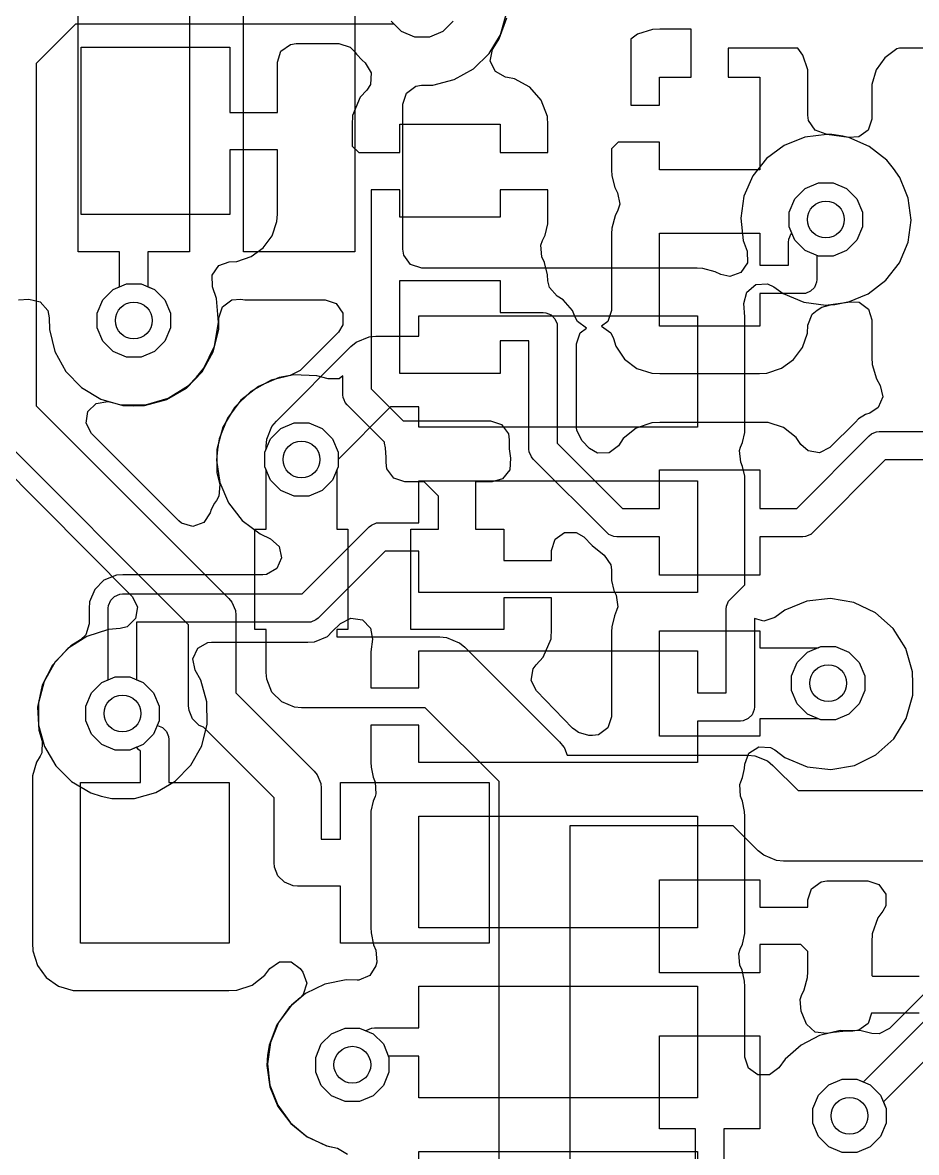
# Model space of a CAD drawing. Header units: inches. Extents: x 3.98 to 8.37, y -7.42 to -0.85.
# Drawn here: x 5.45 to 6.153, y -3.248 to -2.36 of the extents above; entities that cross this region are included whole.
import ezdxf

# ---------------------------------------------------------------- set-up
doc = ezdxf.new("R2010")
doc.units = ezdxf.units.IN
doc.header["$MEASUREMENT"] = 0
doc.layers.add('Bottom Layer', color=153, linetype='CONTINUOUS', true_color=0x4d7fc4)
doc.layers.add('Top Layer', color=13, linetype='CONTINUOUS', true_color=0xc83434)

msp = doc.modelspace()

# ---------------------------------------------------------------- linework, layer by layer
at = {"layer": 'Bottom Layer', "linetype": 'CONTINUOUS'}
for p, q in [((5.49221, -2.36087), (5.46113, -2.39195)), ((5.74265, -2.36087), (5.49221, -2.36087)), ((5.74849, -2.36671), (5.74265, -2.36087)), ((5.78919, -2.35861), (5.78109, -2.36671)), ((5.82538, -2.37254), (5.83123, -2.35598)), ((5.75907, -2.37109), (5.74849, -2.36671)), ((5.77051, -2.37109), (5.75907, -2.37109)), ((5.78109, -2.36671), (5.77051, -2.37109)), ((5.93421, -2.36887), (5.9289, -2.37273)), ((5.94576, -2.36511), (5.93421, -2.36887)), ((5.9517, -2.36491), (5.94576, -2.36511)), ((5.97629, -2.36491), (5.9517, -2.36491)), ((5.97629, -2.40253), (5.97629, -2.36491)), ((5.49643, -2.51055), (5.49643, -2.379)), ((5.49643, -2.379), (5.61336, -2.379)), ((5.61336, -2.379), (5.61336, -2.43045)), ((5.65368, -2.38225), (5.6611, -2.37686)), ((5.6611, -2.37686), (5.66569, -2.37613)), ((5.66569, -2.37613), (5.69931, -2.37613)), ((5.69931, -2.37613), (5.70804, -2.37897)), ((5.70804, -2.37897), (5.71122, -2.38211)), ((5.81999, -2.38099), (5.82056, -2.38002)), ((5.82056, -2.38002), (5.82538, -2.37254)), ((5.9289, -2.37273), (5.9289, -2.4246)), ((6.06011, -2.37984), (6.00552, -2.37984)), ((6.00552, -2.37984), (6.00552, -2.40253)), ((6.06418, -2.38545), (6.06011, -2.37984)), ((6.13816, -2.38044), (6.1287, -2.38737)), ((6.14004, -2.37984), (6.13816, -2.38044)), ((6.24947, -2.37984), (6.14004, -2.37984)), ((5.65084, -2.39098), (5.65368, -2.38225)), ((5.71122, -2.38211), (5.71312, -2.38466)), ((5.71312, -2.38466), (5.71747, -2.3893)), ((5.71747, -2.3893), (5.71989, -2.39137)), ((5.81833, -2.39002), (5.81999, -2.38099)), ((6.06793, -2.39699), (6.06418, -2.38545)), ((6.1287, -2.38737), (6.1219, -2.39693)), ((5.46113, -2.39195), (5.46113, -2.44477)), ((5.65084, -2.43045), (5.65084, -2.39098)), ((5.71989, -2.39137), (5.7247, -2.39918)), ((5.82229, -2.3983), (5.81833, -2.39002)), ((5.83036, -2.40267), (5.82229, -2.3983)), ((6.06814, -2.40294), (6.06793, -2.39699)), ((6.1219, -2.39693), (6.11839, -2.40842)), ((5.7247, -2.39918), (5.724, -2.40833)), ((5.83183, -2.40294), (5.83036, -2.40267)), ((5.83731, -2.40394), (5.83183, -2.40294)), ((5.84944, -2.41052), (5.83731, -2.40394)), ((5.95144, -2.4246), (5.95144, -2.40253)), ((5.95144, -2.40253), (5.97629, -2.40253)), ((6.00552, -2.40253), (6.03037, -2.40253)), ((6.03037, -2.40253), (6.03037, -2.47561)), ((6.06814, -2.43264), (6.06814, -2.40294)), ((5.7212, -2.41274), (5.71595, -2.41844)), ((5.724, -2.40833), (5.7212, -2.41274)), ((5.85831, -2.42068), (5.84944, -2.41052)), ((6.11839, -2.40842), (6.1183, -2.41448)), ((6.1183, -2.41448), (6.1183, -2.43556)), ((5.71595, -2.41844), (5.71005, -2.43275)), ((5.8632, -2.43359), (5.85831, -2.42068)), ((5.9289, -2.4246), (5.95144, -2.4246)), ((5.61336, -2.43045), (5.65084, -2.43045)), ((5.71005, -2.43275), (5.70977, -2.44022)), ((5.86351, -2.4403), (5.8632, -2.43359)), ((6.06869, -2.43663), (6.06814, -2.43264)), ((5.70977, -2.44022), (5.70977, -2.4568)), ((5.74725, -2.46187), (5.74725, -2.43966)), ((5.74725, -2.43966), (5.82618, -2.43966)), ((5.82618, -2.43966), (5.82618, -2.46187)), ((5.86351, -2.46187), (5.86351, -2.4403)), ((6.07377, -2.44428), (6.06869, -2.43663)), ((6.1183, -2.43556), (6.11547, -2.44429)), ((5.46113, -2.44477), (5.46113, -2.66093)), ((6.08237, -2.44748), (6.07377, -2.44428)), ((6.0868, -2.44766), (6.08237, -2.44748)), ((6.09559, -2.44892), (6.0868, -2.44766)), ((6.0999, -2.44998), (6.09559, -2.44892)), ((6.10804, -2.44969), (6.0999, -2.44998)), ((6.11547, -2.44429), (6.10804, -2.44969)), ((5.65084, -2.45968), (5.61336, -2.45968)), ((5.61336, -2.45968), (5.61336, -2.51055)), ((5.65084, -2.5104), (5.65084, -2.45968)), ((5.70977, -2.4568), (5.71485, -2.46187)), ((5.9189, -2.45383), (5.91367, -2.45906)), ((5.91367, -2.45906), (5.91367, -2.4756)), ((5.95144, -2.45383), (5.9189, -2.45383)), ((5.95144, -2.47561), (5.95144, -2.45383)), ((5.71485, -2.46187), (5.74725, -2.46187)), ((5.82618, -2.46187), (5.86351, -2.46187)), ((5.91367, -2.4756), (5.91377, -2.48019)), ((6.03037, -2.47561), (5.95144, -2.47561)), ((5.91377, -2.48019), (5.9162, -2.48936)), ((6.06596, -2.49017), (6.07654, -2.48579)), ((6.07654, -2.48579), (6.08798, -2.48579)), ((6.08798, -2.48579), (6.09856, -2.49017)), ((5.74725, -2.49111), (5.7247, -2.49111)), ((5.7247, -2.49111), (5.7247, -2.64771)), ((5.74725, -2.51274), (5.74725, -2.49111)), ((5.86351, -2.49111), (5.82618, -2.49111)), ((5.82618, -2.49111), (5.82618, -2.51274)), ((5.86351, -2.51303), (5.86351, -2.49111)), ((5.9162, -2.48936), (5.91846, -2.49354)), ((5.91846, -2.49354), (5.92012, -2.50256)), ((6.05786, -2.49826), (6.06596, -2.49017)), ((6.09856, -2.49017), (6.10666, -2.49826)), ((5.92012, -2.50256), (5.91874, -2.50714)), ((6.05348, -2.50884), (6.05786, -2.49826)), ((6.10666, -2.49826), (6.11104, -2.50884)), ((5.61336, -2.51055), (5.49643, -2.51055)), ((5.6505, -2.51606), (5.65084, -2.5104)), ((5.82618, -2.51274), (5.74725, -2.51274)), ((5.86351, -2.51327), (5.86351, -2.51303)), ((5.86359, -2.5179), (5.86351, -2.51327)), ((5.91653, -2.51165), (5.91396, -2.52137)), ((5.91874, -2.50714), (5.91653, -2.51165)), ((6.05348, -2.52029), (6.05348, -2.50884)), ((6.11104, -2.50884), (6.11104, -2.52029)), ((5.64665, -2.52736), (5.6505, -2.51606)), ((5.86146, -2.52693), (5.86359, -2.5179)), ((5.91396, -2.52137), (5.91367, -2.52592)), ((6.05555, -2.52529), (6.05348, -2.52029)), ((6.11104, -2.52029), (6.10666, -2.53087)), ((5.63974, -2.53678), (5.64665, -2.52736)), ((5.85799, -2.5348), (5.85933, -2.53105)), ((5.85933, -2.53105), (5.86146, -2.52693)), ((5.91367, -2.52592), (5.91367, -2.58611)), ((5.95144, -2.59839), (5.95144, -2.52531)), ((5.95144, -2.52531), (6.03037, -2.52531)), ((6.03037, -2.52531), (6.03037, -2.55056)), ((6.05292, -2.5324), (6.05313, -2.53022)), ((6.05313, -2.53022), (6.05315, -2.53017)), ((6.05315, -2.53011), (6.05398, -2.52816)), ((6.05315, -2.53017), (6.05315, -2.53011)), ((6.05398, -2.52816), (6.0548, -2.52621)), ((6.0548, -2.52621), (6.05484, -2.52617)), ((6.05484, -2.52617), (6.05486, -2.52611)), ((6.05486, -2.52611), (6.05555, -2.52529)), ((6.10666, -2.53087), (6.09856, -2.53896)), ((5.63033, -2.54369), (5.63974, -2.53678)), ((5.85895, -2.54393), (5.85799, -2.5348)), ((6.05292, -2.55056), (6.05292, -2.5324)), ((6.09856, -2.53896), (6.08798, -2.54334)), ((5.6049, -2.55084), (5.61292, -2.5479)), ((5.61292, -2.5479), (5.61902, -2.54754)), ((5.61902, -2.54754), (5.63033, -2.54369)), ((5.86095, -2.54841), (5.85895, -2.54393)), ((5.86326, -2.55793), (5.86095, -2.54841)), ((6.07654, -2.54334), (6.07521, -2.54279)), ((6.07521, -2.54279), (6.07521, -2.5617)), ((6.08798, -2.54334), (6.07654, -2.54334)), ((5.59961, -2.55835), (5.6049, -2.55084)), ((5.86353, -2.56283), (5.86326, -2.55793)), ((6.03037, -2.55056), (6.05292, -2.55056)), ((5.52164, -2.56961), (5.53222, -2.56523)), ((5.53222, -2.56523), (5.54367, -2.56523)), ((5.54367, -2.56523), (5.55424, -2.56961)), ((5.59975, -2.56752), (5.59961, -2.55835)), ((5.74725, -2.63552), (5.74725, -2.56244)), ((5.74725, -2.56244), (5.82618, -2.56244)), ((5.82618, -2.56244), (5.82618, -2.58769)), ((5.86478, -2.568), (5.86353, -2.56283)), ((6.07499, -2.56388), (6.07333, -2.5679)), ((6.07521, -2.5617), (6.07499, -2.56388)), ((5.51354, -2.5777), (5.52164, -2.56961)), ((5.55424, -2.56961), (5.56234, -2.5777)), ((5.60287, -2.57667), (5.59975, -2.56752)), ((5.8709, -2.57484), (5.86478, -2.568)), ((5.87573, -2.57765), (5.8709, -2.57484)), ((6.06406, -2.57285), (6.03037, -2.57285)), ((6.03037, -2.57285), (6.03037, -2.59839)), ((6.06624, -2.57264), (6.06406, -2.57285)), ((6.07025, -2.57097), (6.06624, -2.57264)), ((6.07333, -2.5679), (6.07025, -2.57097)), ((5.50916, -2.58828), (5.51354, -2.5777)), ((5.56234, -2.5777), (5.56672, -2.58828)), ((5.60462, -2.59565), (5.60287, -2.57667)), ((5.88296, -2.58616), (5.87573, -2.57765)), ((6.07535, -2.5858), (6.07901, -2.58361)), ((6.07901, -2.58361), (6.08582, -2.58152)), ((6.08582, -2.58152), (6.08923, -2.58133)), ((6.08923, -2.58133), (6.09595, -2.58016)), ((6.09595, -2.58016), (6.09922, -2.57919)), ((6.09922, -2.57919), (6.1084, -2.57942)), ((6.1084, -2.57942), (6.11569, -2.585)), ((5.50916, -2.59973), (5.50916, -2.58828)), ((5.56672, -2.58828), (5.56672, -2.59973)), ((5.82618, -2.58769), (5.85987, -2.58769)), ((5.85987, -2.58769), (5.86204, -2.5879)), ((5.86204, -2.5879), (5.86606, -2.58956)), ((5.86606, -2.58956), (5.86914, -2.59264)), ((5.86914, -2.59264), (5.8708, -2.59666)), ((5.88494, -2.59138), (5.88296, -2.58616)), ((5.88681, -2.59484), (5.88494, -2.59138)), ((5.91367, -2.58611), (5.91084, -2.59484)), ((6.06817, -2.59764), (6.07153, -2.5891)), ((6.07153, -2.5891), (6.07535, -2.5858)), ((6.11569, -2.585), (6.1183, -2.59342)), ((6.1183, -2.59342), (6.1183, -2.62307)), ((5.51354, -2.61031), (5.50916, -2.59973)), ((5.56672, -2.59973), (5.56234, -2.61031)), ((5.6013, -2.61417), (5.60462, -2.59565)), ((5.8708, -2.59666), (5.87102, -2.59883)), ((5.87102, -2.59883), (5.87102, -2.69039)), ((5.894, -2.60007), (5.88681, -2.59484)), ((5.889, -2.60369), (5.894, -2.60007)), ((5.91084, -2.59484), (5.90584, -2.59847)), ((5.90584, -2.59847), (5.91303, -2.60369)), ((6.03037, -2.59839), (5.95144, -2.59839)), ((6.0678, -2.6038), (6.06817, -2.59764)), ((5.52164, -2.6184), (5.51354, -2.61031)), ((5.56234, -2.61031), (5.55424, -2.6184)), ((5.84873, -2.60998), (5.82618, -2.60998)), ((5.82618, -2.60998), (5.82618, -2.63552)), ((5.84873, -2.69501), (5.84873, -2.60998)), ((5.88617, -2.61242), (5.889, -2.60369)), ((5.91303, -2.60369), (5.91521, -2.60805)), ((5.91521, -2.60805), (5.91707, -2.6141)), ((6.06387, -2.6152), (6.0678, -2.6038)), ((5.53222, -2.62279), (5.52164, -2.6184)), ((5.55424, -2.6184), (5.54367, -2.62279)), ((5.59305, -2.63136), (5.6013, -2.61417)), ((5.88617, -2.6782), (5.88617, -2.61242)), ((5.91707, -2.6141), (5.92399, -2.62435)), ((6.05685, -2.62466), (6.06387, -2.6152)), ((5.54367, -2.62279), (5.53222, -2.62279)), ((5.92399, -2.62435), (5.93364, -2.63163)), ((6.0473, -2.63154), (6.05685, -2.62466)), ((6.1183, -2.62307), (6.11854, -2.62865)), ((6.11854, -2.62865), (6.12192, -2.63992)), ((5.58729, -2.63842), (5.59305, -2.63136)), ((5.66361, -2.63675), (5.64597, -2.64094)), ((5.68197, -2.63739), (5.66361, -2.63675)), ((5.69094, -2.63989), (5.68197, -2.63739)), ((5.70241, -2.63759), (5.69951, -2.6397)), ((5.70241, -2.65233), (5.70241, -2.63759)), ((5.82618, -2.63552), (5.74725, -2.63552)), ((5.93364, -2.63163), (5.94541, -2.63546)), ((5.94541, -2.63546), (5.95159, -2.63558)), ((5.95159, -2.63558), (6.03003, -2.63558)), ((6.03003, -2.63558), (6.03585, -2.6353)), ((6.03585, -2.6353), (6.0473, -2.63154)), ((5.56504, -2.65515), (5.58106, -2.64501)), ((5.58106, -2.64501), (5.58729, -2.63842)), ((5.64597, -2.64094), (5.63009, -2.64967)), ((5.69951, -2.6397), (5.69094, -2.63989)), ((6.12192, -2.63992), (6.12496, -2.64497)), ((6.12496, -2.64497), (6.12702, -2.65392)), ((5.54708, -2.66035), (5.56504, -2.65515)), ((5.63009, -2.64967), (5.61708, -2.66231)), ((5.70263, -2.6545), (5.70241, -2.65233)), ((5.70263, -2.65451), (5.70263, -2.6545)), ((5.70263, -2.6545), (5.70263, -2.6545)), ((5.70341, -2.65639), (5.70263, -2.65451)), ((5.7247, -2.64771), (5.74987, -2.67285)), ((6.12702, -2.65392), (6.12343, -2.66236)), ((5.46113, -2.66093), (5.61275, -2.81255)), ((5.50191, -2.66561), (5.5084, -2.65912)), ((5.5084, -2.65912), (5.51746, -2.65768)), ((5.51746, -2.65768), (5.5188, -2.65796)), ((5.5188, -2.65796), (5.52812, -2.66033)), ((5.52812, -2.66033), (5.54708, -2.66035)), ((5.61708, -2.66231), (5.60791, -2.67794)), ((5.70429, -2.65852), (5.70341, -2.65639)), ((5.7043, -2.65852), (5.70429, -2.65852)), ((5.70429, -2.65852), (5.70429, -2.65852)), ((5.70568, -2.66021), (5.7043, -2.65852)), ((5.73523, -2.68973), (5.70568, -2.66021)), ((6.12343, -2.66236), (6.11668, -2.66679)), ((5.50047, -2.67467), (5.50191, -2.66561)), ((5.74987, -2.67285), (5.81843, -2.67285)), ((5.81843, -2.67285), (5.82716, -2.67568)), ((6.10778, -2.67135), (6.10547, -2.67379)), ((6.11347, -2.66779), (6.10778, -2.67135)), ((6.11668, -2.66679), (6.11347, -2.66779)), ((5.58106, -2.83337), (5.42944, -2.68175)), ((5.50464, -2.68285), (5.50047, -2.67467)), ((5.60791, -2.67794), (5.6032, -2.69545)), ((5.64539, -2.68689), (5.65348, -2.67879)), ((5.65348, -2.67879), (5.66406, -2.67441)), ((5.66406, -2.67441), (5.67551, -2.67441)), ((5.67551, -2.67441), (5.68609, -2.67879)), ((5.68609, -2.67879), (5.69418, -2.68689)), ((5.82716, -2.67568), (5.83256, -2.68311)), ((5.88635, -2.68052), (5.88617, -2.6782)), ((5.89052, -2.6887), (5.88635, -2.68052)), ((5.93309, -2.67869), (5.9229, -2.68687)), ((5.94541, -2.67432), (5.93309, -2.67869)), ((5.95177, -2.67405), (5.94541, -2.67432)), ((6.03032, -2.67405), (5.95177, -2.67405)), ((6.03684, -2.67408), (6.03032, -2.67405)), ((6.04897, -2.67809), (6.03684, -2.67408)), ((6.05896, -2.68605), (6.04897, -2.67809)), ((6.10519, -2.67408), (6.08545, -2.69381)), ((6.10547, -2.67379), (6.10519, -2.67408)), ((6.11802, -2.68311), (6.12003, -2.68228)), ((6.12003, -2.68228), (6.122, -2.68145)), ((6.122, -2.68145), (6.12202, -2.68145)), ((6.12202, -2.68145), (6.12204, -2.68144)), ((6.12204, -2.68144), (6.12421, -2.68123)), ((6.12421, -2.68123), (6.25356, -2.68123)), ((5.57334, -2.75155), (5.50464, -2.68285)), ((5.641, -2.69747), (5.64539, -2.68689)), ((5.69418, -2.68689), (5.69856, -2.69747)), ((5.73514, -2.69042), (5.73523, -2.68973)), ((5.73584, -2.69417), (5.73514, -2.69042)), ((5.83256, -2.68311), (5.83328, -2.6877)), ((5.83328, -2.6877), (5.83328, -2.69488)), ((5.87102, -2.69039), (5.92237, -2.74174)), ((5.89636, -2.69455), (5.89052, -2.6887)), ((5.9229, -2.68687), (5.91914, -2.69239)), ((6.06257, -2.69151), (6.05896, -2.68605)), ((6.05943, -2.74174), (6.11631, -2.68452)), ((6.06821, -2.69655), (6.06257, -2.69151)), ((6.11631, -2.68452), (6.11799, -2.68313)), ((6.11799, -2.68313), (6.11801, -2.68312)), ((6.11801, -2.68312), (6.11802, -2.68311)), ((5.41907, -2.69267), (5.53664, -2.81097)), ((5.6032, -2.69545), (5.60332, -2.71382)), ((5.641, -2.70892), (5.641, -2.69747)), ((5.69856, -2.69747), (5.69856, -2.70892)), ((5.73644, -2.70179), (5.73584, -2.69417)), ((5.83328, -2.69488), (5.83331, -2.69667)), ((5.83331, -2.69667), (5.83382, -2.70046)), ((5.84894, -2.69718), (5.84873, -2.69501)), ((5.8506, -2.7012), (5.84894, -2.69718)), ((5.90272, -2.6983), (5.89636, -2.69455)), ((5.91189, -2.69802), (5.90272, -2.6983)), ((5.91914, -2.69239), (5.91189, -2.69802)), ((6.07728, -2.69798), (6.06821, -2.69655)), ((6.08545, -2.69381), (6.07728, -2.69798)), ((5.64194, -2.71117), (5.641, -2.70892)), ((5.69856, -2.70892), (5.69763, -2.71117)), ((5.73635, -2.70561), (5.73644, -2.70179)), ((5.73707, -2.71056), (5.73635, -2.70561)), ((5.83429, -2.70232), (5.83369, -2.71147)), ((5.83382, -2.70046), (5.83429, -2.70232)), ((5.85199, -2.70289), (5.8506, -2.7012)), ((5.90987, -2.76077), (5.85199, -2.70289)), ((6.12885, -2.70352), (6.07197, -2.76074)), ((6.25356, -2.70352), (6.12885, -2.70352)), ((5.60332, -2.71382), (5.60556, -2.72286)), ((5.64194, -2.758), (5.64194, -2.71117)), ((5.69763, -2.71117), (5.69763, -2.758)), ((5.74247, -2.71798), (5.73707, -2.71056)), ((5.7512, -2.72082), (5.74247, -2.71798)), ((5.83369, -2.71147), (5.82782, -2.71853)), ((5.95144, -2.74174), (5.95144, -2.71141)), ((5.95144, -2.71141), (6.03037, -2.71141)), ((6.03037, -2.71141), (6.03037, -2.74174)), ((5.60556, -2.72286), (5.60491, -2.73202)), ((5.76635, -2.72082), (5.7512, -2.72082)), ((5.77751, -2.73196), (5.76635, -2.72082)), ((5.81989, -2.72082), (5.80674, -2.72082)), ((5.80674, -2.72082), (5.80674, -2.758)), ((5.82782, -2.71853), (5.81989, -2.72082)), ((5.603, -2.73537), (5.60134, -2.73758)), ((5.60491, -2.73202), (5.603, -2.73537)), ((5.77751, -2.758), (5.77751, -2.73196)), ((5.59887, -2.74252), (5.5981, -2.74517)), ((5.60134, -2.73758), (5.59887, -2.74252)), ((5.92237, -2.74174), (5.95144, -2.74174)), ((6.03037, -2.74174), (6.05943, -2.74174)), ((5.57551, -2.75334), (5.57334, -2.75155)), ((5.58432, -2.75589), (5.57551, -2.75334)), ((5.59296, -2.75277), (5.58432, -2.75589)), ((5.5981, -2.74517), (5.59296, -2.75277)), ((5.6331, -2.83693), (5.6331, -2.758)), ((5.6331, -2.758), (5.64194, -2.758)), ((5.69763, -2.758), (5.70618, -2.758)), ((5.70618, -2.758), (5.70618, -2.83693)), ((5.75587, -2.83693), (5.75587, -2.758)), ((5.75587, -2.758), (5.77751, -2.758)), ((5.80674, -2.758), (5.82896, -2.758)), ((5.82896, -2.758), (5.82896, -2.78271)), ((5.86927, -2.76594), (5.87669, -2.76054)), ((5.87669, -2.76054), (5.88587, -2.76054)), ((5.88587, -2.76054), (5.89178, -2.76417)), ((5.91156, -2.76215), (5.90987, -2.76077)), ((5.91558, -2.76382), (5.91156, -2.76215)), ((6.07025, -2.76215), (6.06827, -2.76298)), ((6.07027, -2.76214), (6.07025, -2.76215)), ((6.07028, -2.76214), (6.07027, -2.76214)), ((6.07197, -2.76074), (6.07028, -2.76214)), ((5.86643, -2.77467), (5.86927, -2.76594)), ((5.89178, -2.76417), (5.89846, -2.77085)), ((5.89846, -2.77085), (5.908, -2.77834)), ((5.91775, -2.76403), (5.91558, -2.76382)), ((5.95144, -2.76403), (5.91775, -2.76403)), ((5.95144, -2.79407), (5.95144, -2.76403)), ((6.06406, -2.76403), (6.03037, -2.76403)), ((6.03037, -2.76403), (6.03037, -2.79407)), ((6.06624, -2.76382), (6.06406, -2.76403)), ((6.06625, -2.76381), (6.06624, -2.76382)), ((6.06627, -2.76381), (6.06625, -2.76381)), ((6.06827, -2.76298), (6.06627, -2.76381)), ((5.86643, -2.78271), (5.86643, -2.77467)), ((5.908, -2.77834), (5.91311, -2.78596)), ((5.82896, -2.78271), (5.86643, -2.78271)), ((5.91311, -2.78596), (5.91367, -2.79001)), ((5.91367, -2.79001), (5.91367, -2.79429)), ((5.91367, -2.79429), (5.91373, -2.79828)), ((6.03037, -2.79407), (5.95144, -2.79407)), ((5.91373, -2.79828), (5.91559, -2.80625)), ((5.91559, -2.80625), (5.91735, -2.80995)), ((5.53664, -2.81097), (5.54078, -2.81916)), ((5.61275, -2.81255), (5.61506, -2.81536)), ((5.61506, -2.81536), (5.61506, -2.81537)), ((5.61506, -2.81537), (5.61783, -2.82206)), ((5.86643, -2.81194), (5.82896, -2.81194)), ((5.82896, -2.81194), (5.82896, -2.83693)), ((5.86643, -2.83649), (5.86643, -2.81194)), ((5.91735, -2.80995), (5.91854, -2.81905)), ((5.54078, -2.81916), (5.53931, -2.82822)), ((5.61783, -2.82206), (5.61819, -2.82568)), ((5.91764, -2.82204), (5.91594, -2.82613)), ((5.91854, -2.81905), (5.91764, -2.82204)), ((5.53931, -2.82822), (5.5328, -2.83469)), ((5.58106, -2.89693), (5.58106, -2.83337)), ((5.61819, -2.82568), (5.61819, -2.88669)), ((5.91594, -2.82613), (5.91392, -2.83476)), ((5.50096, -2.84229), (5.48603, -2.85183)), ((5.51809, -2.8369), (5.50096, -2.84229)), ((5.52716, -2.83625), (5.51809, -2.8369)), ((5.5328, -2.83469), (5.52716, -2.83625)), ((5.64194, -2.83693), (5.6331, -2.83693)), ((5.64194, -2.87062), (5.64194, -2.83693)), ((5.70618, -2.83693), (5.69763, -2.83693)), ((5.69763, -2.83693), (5.69763, -2.84278)), ((5.82896, -2.83693), (5.75587, -2.83693)), ((5.86612, -2.84414), (5.86643, -2.83649)), ((5.91392, -2.83476), (5.91367, -2.83872)), ((5.91367, -2.83872), (5.91367, -2.90548)), ((5.95144, -2.92065), (5.95144, -2.83799)), ((5.95144, -2.83799), (6.03037, -2.83799)), ((6.03037, -2.83799), (6.03037, -2.85133)), ((5.69763, -2.84278), (5.77853, -2.84278)), ((5.77853, -2.84278), (5.78383, -2.8433)), ((5.78383, -2.8433), (5.7839, -2.8433)), ((5.7839, -2.8433), (5.78392, -2.84331)), ((5.78392, -2.84331), (5.78396, -2.84331)), ((5.78396, -2.84331), (5.78895, -2.84538)), ((5.78895, -2.84538), (5.79394, -2.84743)), ((5.79394, -2.84743), (5.79398, -2.84746)), ((5.79398, -2.84746), (5.794, -2.84747)), ((5.794, -2.84747), (5.79405, -2.84752)), ((5.79405, -2.84752), (5.79817, -2.85089)), ((5.79817, -2.85089), (5.87279, -2.92514)), ((5.85993, -2.85879), (5.86612, -2.84414)), ((6.03037, -2.85133), (6.07611, -2.85133)), ((6.07611, -2.85133), (6.07836, -2.8504)), ((6.07836, -2.8504), (6.08981, -2.8504)), ((6.08981, -2.8504), (6.10039, -2.85478)), ((5.48603, -2.85183), (5.4741, -2.86493)), ((5.85444, -2.86456), (5.85993, -2.85879)), ((6.10039, -2.85478), (6.10849, -2.86287)), ((5.4741, -2.86493), (5.466, -2.8807)), ((5.85051, -2.87693), (5.85206, -2.86788)), ((5.85206, -2.86788), (5.85444, -2.86456)), ((6.10849, -2.86287), (6.11287, -2.87345)), ((5.51272, -2.87853), (5.5233, -2.87415)), ((5.5233, -2.87415), (5.53475, -2.87415)), ((5.53475, -2.87415), (5.54533, -2.87853)), ((5.64247, -2.87606), (5.64194, -2.87062)), ((5.64663, -2.88609), (5.64247, -2.87606)), ((5.85457, -2.88516), (5.85051, -2.87693)), ((6.11287, -2.87345), (6.11287, -2.8849)), ((5.466, -2.8807), (5.46229, -2.89802)), ((5.50025, -2.8972), (5.50463, -2.88662)), ((5.50463, -2.88662), (5.51272, -2.87853)), ((5.54533, -2.87853), (5.55342, -2.88662)), ((5.55342, -2.88662), (5.55781, -2.8972)), ((5.61819, -2.88669), (5.67991, -2.94841)), ((5.65431, -2.89378), (5.64663, -2.88609)), ((5.88307, -2.91439), (5.85457, -2.88516)), ((6.11287, -2.8849), (6.10849, -2.89548)), ((5.66435, -2.89793), (5.65431, -2.89378)), ((6.10849, -2.89548), (6.10039, -2.90357)), ((5.46229, -2.89802), (5.46324, -2.91595)), ((5.50025, -2.90865), (5.50025, -2.8972)), ((5.55781, -2.8972), (5.55781, -2.90865)), ((5.58142, -2.90055), (5.58106, -2.89693)), ((5.58419, -2.90725), (5.58142, -2.90055)), ((5.66978, -2.89847), (5.66435, -2.89793)), ((5.76704, -2.89847), (5.66978, -2.89847)), ((5.8253, -2.95645), (5.76704, -2.89847)), ((6.10039, -2.90357), (6.08981, -2.90795)), ((5.50463, -2.91923), (5.50025, -2.90865)), ((5.55781, -2.90865), (5.55627, -2.91236)), ((5.55627, -2.91236), (5.55649, -2.91239)), ((5.55649, -2.91239), (5.5605, -2.91405)), ((5.58931, -2.91237), (5.58419, -2.90725)), ((5.59282, -2.91382), (5.58931, -2.91237)), ((5.91367, -2.90548), (5.91084, -2.91421)), ((6.07611, -2.90702), (6.03037, -2.90702)), ((6.03037, -2.90702), (6.03037, -2.92065)), ((6.07836, -2.90795), (6.07611, -2.90702)), ((6.08981, -2.90795), (6.07836, -2.90795)), ((5.46324, -2.91595), (5.46581, -2.92468)), ((5.51272, -2.92732), (5.50463, -2.91923)), ((5.5605, -2.91405), (5.56358, -2.91712)), ((5.56358, -2.91712), (5.56524, -2.92114)), ((5.56524, -2.92114), (5.56546, -2.92332)), ((5.64822, -2.96923), (5.59282, -2.91382)), ((5.88547, -2.91638), (5.88307, -2.91439)), ((5.88766, -2.91784), (5.88547, -2.91638)), ((5.8959, -2.92033), (5.88766, -2.91784)), ((5.89882, -2.92033), (5.8959, -2.92033)), ((5.90341, -2.91961), (5.89882, -2.92033)), ((5.91084, -2.91421), (5.90341, -2.91961)), ((6.03037, -2.92065), (5.95144, -2.92065)), ((5.46581, -2.92468), (5.46555, -2.93385)), ((5.5233, -2.93171), (5.51272, -2.92732)), ((5.53996, -2.92955), (5.53475, -2.93171)), ((5.54162, -2.93121), (5.53996, -2.92955)), ((5.54317, -2.93247), (5.54162, -2.93121)), ((5.56546, -2.92332), (5.56546, -2.95715)), ((5.87279, -2.92514), (5.87626, -2.92935)), ((5.87626, -2.92935), (5.87627, -2.92938)), ((5.87627, -2.92938), (5.8763, -2.92941)), ((5.8763, -2.92941), (5.87837, -2.93441)), ((5.46427, -2.93655), (5.46141, -2.94129)), ((5.46555, -2.93385), (5.46427, -2.93655)), ((5.53475, -2.93171), (5.5233, -2.93171)), ((5.54317, -2.95715), (5.54317, -2.93247)), ((5.87837, -2.93441), (5.87887, -2.93559)), ((5.87887, -2.93559), (6.02094, -2.93559)), ((6.02094, -2.93559), (6.02638, -2.93613)), ((6.02638, -2.93613), (6.03641, -2.94029)), ((5.46141, -2.94129), (5.4584, -2.95193)), ((5.67991, -2.94841), (5.68222, -2.95123)), ((6.03641, -2.94029), (6.04063, -2.94375)), ((6.04063, -2.94375), (6.06032, -2.96344)), ((5.4584, -2.95193), (5.45837, -2.95742)), ((5.45837, -2.95742), (5.45837, -3.0836)), ((5.49599, -3.08344), (5.49599, -2.95715)), ((5.49599, -2.95715), (5.54317, -2.95715)), ((5.56546, -2.95715), (5.61293, -2.95715)), ((5.61293, -2.95715), (5.61293, -3.08344)), ((5.68222, -2.95123), (5.68222, -2.95123)), ((5.68222, -2.95123), (5.68499, -2.95792)), ((5.68499, -2.95792), (5.68535, -2.96154)), ((5.70062, -3.00166), (5.70062, -2.95715)), ((5.70062, -2.95715), (5.81756, -2.95715)), ((5.81756, -2.95715), (5.81756, -3.08344)), ((5.8253, -2.96344), (5.8253, -2.95645)), ((5.68535, -2.96154), (5.68535, -3.00166)), ((5.8253, -3.27266), (5.8253, -2.96344)), ((6.06032, -2.96344), (6.26117, -2.96344)), ((5.64822, -3.02022), (5.64822, -2.96923)), ((6.00941, -2.99128), (5.88099, -2.99128)), ((5.88099, -2.99128), (5.88099, -3.2842)), ((6.0291, -3.01097), (6.00941, -2.99128)), ((5.68535, -3.00166), (5.70062, -3.00166)), ((6.03332, -3.01443), (6.0291, -3.01097)), ((6.04336, -3.01859), (6.03332, -3.01443)), ((6.04879, -3.01913), (6.04336, -3.01859)), ((6.24959, -3.01913), (6.04879, -3.01913)), ((5.64858, -3.02384), (5.64822, -3.02022)), ((5.65135, -3.03054), (5.64858, -3.02384)), ((5.65647, -3.03566), (5.65135, -3.03054)), ((5.66317, -3.03843), (5.65647, -3.03566)), ((5.95144, -3.10675), (5.95144, -3.03367)), ((5.95144, -3.03367), (6.03037, -3.03367)), ((6.03037, -3.03367), (6.03037, -3.0553)), ((6.07098, -3.04073), (6.0784, -3.03533)), ((6.0784, -3.03533), (6.08299, -3.03461)), ((6.08299, -3.03461), (6.11515, -3.03461)), ((6.11515, -3.03461), (6.12388, -3.03744)), ((6.12388, -3.03744), (6.12927, -3.04487)), ((5.66679, -3.03879), (5.66317, -3.03843)), ((5.70062, -3.03879), (5.66679, -3.03879)), ((5.70062, -3.08344), (5.70062, -3.03879)), ((6.06814, -3.04946), (6.07098, -3.04073)), ((6.12927, -3.04487), (6.12927, -3.05405)), ((6.03037, -3.0553), (6.06764, -3.0553)), ((6.06764, -3.0553), (6.06814, -3.05535)), ((6.06814, -3.05535), (6.06814, -3.04946)), ((6.12927, -3.05405), (6.12701, -3.05839)), ((6.12301, -3.06371), (6.11855, -3.07625)), ((6.12701, -3.05839), (6.12301, -3.06371)), ((6.11855, -3.07625), (6.1183, -3.08263)), ((5.45837, -3.0836), (5.45853, -3.08955)), ((5.45853, -3.08955), (5.46221, -3.10099)), ((5.61293, -3.08344), (5.49599, -3.08344)), ((5.81756, -3.08344), (5.70062, -3.08344)), ((6.06248, -3.08454), (6.03037, -3.08454)), ((6.03037, -3.08454), (6.03037, -3.10675)), ((6.06814, -3.0902), (6.06248, -3.08454)), ((6.06814, -3.106), (6.06814, -3.0902)), ((6.1183, -3.08263), (6.1183, -3.10884)), ((5.64498, -3.10348), (5.65245, -3.09815)), ((5.65245, -3.09815), (5.66163, -3.09822)), ((5.66163, -3.09822), (5.6688, -3.1034)), ((5.46221, -3.10099), (5.46914, -3.11045)), ((5.63096, -3.11644), (5.6411, -3.10872)), ((5.6411, -3.10872), (5.64498, -3.10348)), ((5.6688, -3.1034), (5.67099, -3.10632)), ((5.67099, -3.10632), (5.67396, -3.11501)), ((6.03037, -3.10675), (5.95144, -3.10675)), ((6.06786, -3.11055), (6.06814, -3.106)), ((6.1183, -3.10884), (6.11885, -3.10938)), ((5.46914, -3.11045), (5.4787, -3.11725)), ((5.4787, -3.11725), (5.49019, -3.12076)), ((5.61891, -3.12056), (5.63096, -3.11644)), ((5.67396, -3.11501), (5.67126, -3.12378)), ((6.06529, -3.12027), (6.06786, -3.11055)), ((6.11885, -3.10938), (6.15564, -3.10938)), ((5.49019, -3.12076), (5.49624, -3.12084)), ((5.49624, -3.12084), (5.61273, -3.12084)), ((5.61273, -3.12084), (5.61891, -3.12056)), ((5.66872, -3.12655), (5.66209, -3.13218)), ((5.67126, -3.12378), (5.66872, -3.12655)), ((6.06197, -3.12787), (6.06308, -3.12478)), ((6.06308, -3.12478), (6.06529, -3.12027)), ((5.66209, -3.13218), (5.6518, -3.14591)), ((6.06271, -3.13702), (6.06197, -3.12787)), ((6.06636, -3.14579), (6.06271, -3.13702)), ((6.11807, -3.13862), (6.11547, -3.14662)), ((6.15564, -3.13862), (6.11807, -3.13862)), ((6.11807, -3.13862), (6.11807, -3.13862)), ((5.6518, -3.14591), (5.64537, -3.16157)), ((5.69353, -3.15471), (5.70411, -3.15033)), ((5.70411, -3.15033), (5.71556, -3.15033)), ((5.71556, -3.15033), (5.72613, -3.15471)), ((6.06709, -3.1473), (6.06636, -3.14579)), ((6.07381, -3.15355), (6.06709, -3.1473)), ((6.09821, -3.1527), (6.08797, -3.15366)), ((6.10336, -3.15274), (6.09821, -3.1527)), ((6.10804, -3.15201), (6.10336, -3.15274)), ((6.11547, -3.14662), (6.10804, -3.15201)), ((5.64537, -3.16157), (5.64307, -3.17835)), ((5.68543, -3.1628), (5.69353, -3.15471)), ((5.72613, -3.15471), (5.73423, -3.1628)), ((5.95144, -3.22953), (5.95144, -3.15645)), ((5.95144, -3.15645), (6.03037, -3.15645)), ((6.03037, -3.15645), (6.03037, -3.22953)), ((6.08292, -3.15465), (6.07381, -3.15355)), ((6.08797, -3.15366), (6.08292, -3.15465)), ((5.68105, -3.17338), (5.68543, -3.1628)), ((5.73423, -3.1628), (5.73861, -3.17338)), ((5.64307, -3.17835), (5.64505, -3.19517)), ((5.68105, -3.18483), (5.68105, -3.17338)), ((5.73861, -3.17338), (5.73861, -3.18483)), ((5.68543, -3.19541), (5.68105, -3.18483)), ((5.73861, -3.18483), (5.73423, -3.19541)), ((5.64505, -3.19517), (5.65118, -3.21096)), ((5.69353, -3.2035), (5.68543, -3.19541)), ((5.73423, -3.19541), (5.72613, -3.2035)), ((6.07643, -3.20293), (6.08452, -3.19483)), ((6.08452, -3.19483), (6.0951, -3.19045)), ((6.0951, -3.19045), (6.10655, -3.19045)), ((6.10655, -3.19045), (6.11713, -3.19483)), ((6.11713, -3.19483), (6.12522, -3.20293)), ((5.70411, -3.20788), (5.69353, -3.2035)), ((5.72613, -3.2035), (5.71556, -3.20788)), ((6.07204, -3.2135), (6.07643, -3.20293)), ((6.12522, -3.20293), (6.1296, -3.2135)), ((5.65118, -3.21096), (5.66107, -3.2247)), ((5.71556, -3.20788), (5.70411, -3.20788)), ((6.07204, -3.22495), (6.07204, -3.2135)), ((6.1296, -3.2135), (6.1296, -3.22495)), ((5.66107, -3.2247), (5.6741, -3.23553)), ((5.97976, -3.22953), (5.95144, -3.22953)), ((5.97976, -3.26337), (5.97976, -3.22953)), ((6.03037, -3.22953), (6.00205, -3.22953)), ((6.00205, -3.22953), (6.00205, -3.25874)), ((6.07643, -3.23553), (6.07204, -3.22495)), ((6.1296, -3.22495), (6.12522, -3.23553)), ((5.6741, -3.23553), (5.68962, -3.24283)), ((6.08452, -3.24362), (6.07643, -3.23553)), ((6.12522, -3.23553), (6.11713, -3.24362)), ((5.68962, -3.24283), (5.69811, -3.2447)), ((5.69811, -3.2447), (5.70602, -3.24934)), ((6.0951, -3.24801), (6.08452, -3.24362)), ((6.10655, -3.24801), (6.0951, -3.24801)), ((6.11713, -3.24362), (6.10655, -3.24801))]:
    msp.add_line(p, q, dxfattribs=at)
at = {"layer": 'Bottom Layer'}
for centre in [(6.08226, -2.51457), (5.53794, -2.59401), (5.66978, -2.70319), (6.08409, -2.87917), (5.52903, -2.90293), (5.70983, -3.1791), (6.10082, -3.21923)]:
    msp.add_circle(centre, 0.01447, dxfattribs=at)
at = {"layer": 'Top Layer', "linetype": 'CONTINUOUS'}
for p, q in [((5.49417, -2.54), (5.49417, -2.32075)), ((5.58187, -2.32075), (5.58187, -2.54)), ((5.62411, -2.54), (5.62411, -2.32075)), ((5.71181, -2.32075), (5.71181, -2.54)), ((5.82625, -2.36929), (5.83099, -2.35245)), ((5.74849, -2.36671), (5.74039, -2.35861)), ((5.78919, -2.35861), (5.78109, -2.36671)), ((5.75907, -2.37109), (5.74849, -2.36671)), ((5.77051, -2.37109), (5.75907, -2.37109)), ((5.78109, -2.36671), (5.77051, -2.37109)), ((5.81742, -2.38414), (5.82625, -2.36929)), ((5.80504, -2.39618), (5.81742, -2.38414)), ((5.78996, -2.40461), (5.80504, -2.39618)), ((5.773, -2.40889), (5.78996, -2.40461)), ((5.7495, -2.42387), (5.75234, -2.41514)), ((5.75234, -2.41514), (5.75976, -2.40975)), ((5.75976, -2.40975), (5.76413, -2.40902)), ((5.76413, -2.40902), (5.773, -2.40889)), ((5.7495, -2.53788), (5.7495, -2.42387)), ((6.06569, -2.44983), (6.04952, -2.45628)), ((6.08297, -2.44776), (6.06569, -2.44983)), ((6.1002, -2.45021), (6.08297, -2.44776)), ((6.11622, -2.45703), (6.1002, -2.45021)), ((6.04952, -2.45628), (6.03556, -2.46668)), ((6.13013, -2.46789), (6.11622, -2.45703)), ((6.03556, -2.46668), (6.02476, -2.48033)), ((6.13546, -2.47449), (6.13013, -2.46789)), ((6.14037, -2.48144), (6.13546, -2.47449)), ((6.02476, -2.48033), (6.01784, -2.4963)), ((6.06596, -2.49017), (6.07654, -2.48579)), ((6.07654, -2.48579), (6.08798, -2.48579)), ((6.08798, -2.48579), (6.09856, -2.49017)), ((6.14492, -2.49257), (6.14037, -2.48144)), ((6.05786, -2.49826), (6.06596, -2.49017)), ((6.09856, -2.49017), (6.10666, -2.49826)), ((6.14706, -2.49782), (6.14492, -2.49257)), ((6.01784, -2.4963), (6.01527, -2.51352)), ((6.05348, -2.50884), (6.05786, -2.49826)), ((6.10666, -2.49826), (6.11104, -2.50884)), ((6.14926, -2.51514), (6.14706, -2.49782)), ((6.01527, -2.51352), (6.01725, -2.53105)), ((6.05348, -2.52029), (6.05348, -2.50884)), ((6.11104, -2.50884), (6.11104, -2.52029)), ((6.05786, -2.53087), (6.05348, -2.52029)), ((6.11104, -2.52029), (6.10666, -2.53087)), ((6.1469, -2.53243), (6.14926, -2.51514)), ((6.01725, -2.53105), (6.02025, -2.53949)), ((6.06596, -2.53896), (6.05786, -2.53087)), ((6.10666, -2.53087), (6.09856, -2.53896)), ((5.5268, -2.54), (5.49417, -2.54)), ((5.5268, -2.56747), (5.5268, -2.54)), ((5.58187, -2.54), (5.54909, -2.54)), ((5.54909, -2.54), (5.54909, -2.56747)), ((5.71181, -2.54), (5.62411, -2.54)), ((5.75023, -2.54247), (5.7495, -2.53788)), ((6.02025, -2.53949), (6.0205, -2.54866)), ((6.07654, -2.54334), (6.06596, -2.53896)), ((6.09856, -2.53896), (6.08798, -2.54334)), ((6.14016, -2.54853), (6.1469, -2.53243)), ((5.75562, -2.54989), (5.75023, -2.54247)), ((6.0205, -2.54866), (6.0153, -2.55623)), ((6.08798, -2.54334), (6.07654, -2.54334)), ((6.12949, -2.56234), (6.14016, -2.54853)), ((5.76435, -2.55273), (5.75562, -2.54989)), ((5.98094, -2.55273), (5.76435, -2.55273)), ((5.9855, -2.55301), (5.98094, -2.55273)), ((5.99521, -2.55559), (5.9855, -2.55301)), ((5.99973, -2.5578), (5.99521, -2.55559)), ((6.00666, -2.5593), (5.99973, -2.5578)), ((6.0153, -2.55623), (6.00666, -2.5593)), ((6.02, -2.57163), (6.02705, -2.56575)), ((6.02705, -2.56575), (6.0362, -2.56514)), ((6.0362, -2.56514), (6.04123, -2.56747)), ((6.11561, -2.57292), (6.12949, -2.56234)), ((5.51354, -2.5777), (5.52164, -2.56961)), ((5.52164, -2.56961), (5.5268, -2.56747)), ((5.54909, -2.56747), (5.55424, -2.56961)), ((5.55424, -2.56961), (5.56234, -2.5777)), ((6.01775, -2.58052), (6.02, -2.57163)), ((6.04123, -2.56747), (6.04852, -2.57271)), ((6.04852, -2.57271), (6.06486, -2.5795)), ((6.09947, -2.57956), (6.11561, -2.57292)), ((5.44729, -2.57784), (5.45544, -2.57716)), ((5.45544, -2.57716), (5.46438, -2.57926)), ((5.46438, -2.57926), (5.47037, -2.58621)), ((5.50916, -2.58828), (5.51354, -2.5777)), ((5.56234, -2.5777), (5.56672, -2.58828)), ((5.6048, -2.59188), (5.60768, -2.58317)), ((5.60768, -2.58317), (5.61513, -2.57781)), ((5.61513, -2.57781), (5.62209, -2.57731)), ((5.62209, -2.57731), (5.62526, -2.57784)), ((5.62526, -2.57784), (5.68835, -2.57784)), ((5.68835, -2.57784), (5.69707, -2.58068)), ((5.69707, -2.58068), (5.70247, -2.5881)), ((6.01844, -2.59099), (6.01775, -2.58052)), ((6.06486, -2.5795), (6.08216, -2.58181)), ((6.08216, -2.58181), (6.09947, -2.57956)), ((5.47037, -2.58621), (5.47152, -2.59183)), ((5.47152, -2.59183), (5.47161, -2.60094)), ((5.50916, -2.59973), (5.50916, -2.58828)), ((5.56672, -2.58828), (5.56672, -2.59973)), ((5.60475, -2.60105), (5.6048, -2.59188)), ((5.70247, -2.5881), (5.70247, -2.59728)), ((5.76201, -2.60628), (5.76201, -2.59021)), ((5.76201, -2.59021), (5.98126, -2.59021)), ((5.98126, -2.59021), (5.98126, -2.67791)), ((6.01844, -2.67812), (6.01844, -2.59099)), ((5.47161, -2.60094), (5.47591, -2.61839)), ((5.51354, -2.61031), (5.50916, -2.59973)), ((5.56672, -2.59973), (5.56234, -2.61031)), ((5.60045, -2.61863), (5.60475, -2.60105)), ((5.70247, -2.59728), (5.69885, -2.60319)), ((5.52164, -2.6184), (5.51354, -2.61031)), ((5.56234, -2.61031), (5.55424, -2.6184)), ((5.69885, -2.60319), (5.66888, -2.63316)), ((5.70871, -2.61444), (5.71293, -2.61098)), ((5.71293, -2.61098), (5.72296, -2.60682)), ((5.72296, -2.60682), (5.7284, -2.60628)), ((5.7284, -2.60628), (5.76201, -2.60628)), ((5.47591, -2.61839), (5.4845, -2.63394)), ((5.53222, -2.62279), (5.52164, -2.6184)), ((5.55424, -2.6184), (5.54367, -2.62279)), ((5.5918, -2.63425), (5.60045, -2.61863)), ((5.65009, -2.67305), (5.70871, -2.61444)), ((5.54367, -2.62279), (5.53222, -2.62279)), ((5.4845, -2.63394), (5.49683, -2.64671)), ((5.57934, -2.64704), (5.5918, -2.63425)), ((5.66104, -2.63726), (5.65221, -2.63887)), ((5.66888, -2.63316), (5.66104, -2.63726)), ((5.49683, -2.64671), (5.51206, -2.65584)), ((5.56395, -2.65611), (5.57934, -2.64704)), ((5.63596, -2.64589), (5.62223, -2.65669)), ((5.65221, -2.63887), (5.63596, -2.64589)), ((5.51206, -2.65584), (5.52936, -2.66077)), ((5.52936, -2.66077), (5.53789, -2.66114)), ((5.53789, -2.66114), (5.54649, -2.66087)), ((5.54649, -2.66087), (5.56395, -2.65611)), ((5.62223, -2.65669), (5.61172, -2.67064)), ((5.73993, -2.66197), (5.69856, -2.70334)), ((5.76201, -2.66197), (5.73993, -2.66197)), ((5.76201, -2.67791), (5.76201, -2.66197)), ((5.61172, -2.67064), (5.60504, -2.68704)), ((5.64663, -2.67727), (5.65009, -2.67305)), ((5.64247, -2.68731), (5.64663, -2.67727)), ((5.98126, -2.67791), (5.76201, -2.67791)), ((6.01678, -2.68993), (6.01841, -2.68207)), ((6.01841, -2.68207), (6.01844, -2.67812)), ((5.60504, -2.68704), (5.60371, -2.69534)), ((5.64194, -2.69274), (5.64247, -2.68731)), ((6.01522, -2.69363), (6.01678, -2.68993)), ((5.60371, -2.69534), (5.60302, -2.70372)), ((5.641, -2.69747), (5.64194, -2.69521)), ((5.641, -2.70892), (5.641, -2.69747)), ((5.64194, -2.69521), (5.64194, -2.69274)), ((6.01443, -2.69609), (6.01522, -2.69363)), ((6.01526, -2.70523), (6.01443, -2.69609)), ((5.60302, -2.70372), (5.60558, -2.72124)), ((5.64539, -2.71949), (5.641, -2.70892)), ((5.69856, -2.70892), (5.69418, -2.71949)), ((5.69856, -2.70334), (5.69856, -2.70892)), ((6.01677, -2.70877), (6.01526, -2.70523)), ((6.01838, -2.71628), (6.01677, -2.70877)), ((6.01844, -2.71999), (6.01838, -2.71628)), ((5.60558, -2.72124), (5.61244, -2.73732)), ((5.65348, -2.72759), (5.64539, -2.71949)), ((5.69418, -2.71949), (5.68609, -2.72759)), ((5.76201, -2.75292), (5.76201, -2.72015)), ((5.76201, -2.72015), (5.98126, -2.72015)), ((5.98126, -2.72015), (5.98126, -2.80785)), ((6.01844, -2.80168), (6.01844, -2.71999)), ((5.66406, -2.73197), (5.65348, -2.72759)), ((5.67551, -2.73197), (5.66406, -2.73197)), ((5.68609, -2.72759), (5.67551, -2.73197)), ((5.61244, -2.73732), (5.62318, -2.7511)), ((5.62318, -2.7511), (5.63729, -2.76182)), ((5.72483, -2.7548), (5.72885, -2.75314)), ((5.72885, -2.75314), (5.73103, -2.75292)), ((5.73103, -2.75292), (5.76201, -2.75292)), ((5.63729, -2.76182), (5.64548, -2.76551)), ((5.67036, -2.80898), (5.72315, -2.75619)), ((5.72315, -2.75619), (5.72483, -2.7548)), ((5.64548, -2.76551), (5.65227, -2.77168)), ((5.65227, -2.77168), (5.65414, -2.78066)), ((5.73564, -2.77521), (5.68285, -2.828)), ((5.76201, -2.77521), (5.73564, -2.77521)), ((5.76201, -2.80785), (5.76201, -2.77521)), ((5.65038, -2.78903), (5.64241, -2.79359)), ((5.65414, -2.78066), (5.65038, -2.78903)), ((5.52426, -2.79415), (5.51448, -2.79821)), ((5.52939, -2.7939), (5.52426, -2.79415)), ((5.63938, -2.7939), (5.52939, -2.7939)), ((5.64241, -2.79359), (5.63938, -2.7939)), ((5.50725, -2.80543), (5.5032, -2.81522)), ((5.51448, -2.79821), (5.50725, -2.80543)), ((6.00714, -2.81297), (6.01844, -2.80168)), ((5.5032, -2.81522), (5.50295, -2.82034)), ((5.5181, -2.81795), (5.51976, -2.81393)), ((5.51976, -2.81393), (5.52283, -2.81086)), ((5.52283, -2.81086), (5.52685, -2.80919)), ((5.52685, -2.80919), (5.52903, -2.80898)), ((5.52903, -2.80898), (5.67036, -2.80898)), ((5.98126, -2.80785), (5.76201, -2.80785)), ((6.00473, -2.81713), (6.00576, -2.81466)), ((6.00576, -2.81466), (6.00714, -2.81297)), ((6.00576, -2.81466), (6.00576, -2.81466)), ((6.00576, -2.81466), (6.00576, -2.81466)), ((6.06735, -2.81458), (6.04985, -2.8218)), ((6.08592, -2.8125), (6.06735, -2.81458)), ((6.10434, -2.81563), (6.08592, -2.8125)), ((6.12117, -2.82372), (6.10434, -2.81563)), ((5.50295, -2.82034), (5.50295, -2.8324)), ((5.51788, -2.82012), (5.5181, -2.81795)), ((5.51788, -2.87639), (5.51788, -2.82012)), ((6.00388, -2.82085), (6.00409, -2.81868)), ((6.00388, -2.88659), (6.00388, -2.82085)), ((6.00409, -2.81868), (6.00473, -2.81713)), ((6.00409, -2.81868), (6.00409, -2.81868)), ((6.00409, -2.81868), (6.00409, -2.81868)), ((6.04985, -2.8218), (6.04214, -2.82752)), ((6.13512, -2.83615), (6.12117, -2.82372)), ((5.50295, -2.8324), (5.50011, -2.84113)), ((5.67497, -2.83127), (5.54017, -2.83127)), ((5.54017, -2.83127), (5.54017, -2.87639)), ((5.67715, -2.83105), (5.67497, -2.83127)), ((5.68116, -2.82939), (5.67715, -2.83105)), ((5.68285, -2.828), (5.68116, -2.82939)), ((5.69403, -2.8386), (5.7005, -2.83213)), ((5.7005, -2.83213), (5.70868, -2.82797)), ((5.70868, -2.82797), (5.71774, -2.8294)), ((5.71774, -2.8294), (5.72423, -2.83589)), ((6.03344, -2.83044), (6.02617, -2.82816)), ((6.02617, -2.82816), (6.02617, -2.89774)), ((6.04214, -2.82752), (6.03344, -2.83044)), ((5.50011, -2.84113), (5.49608, -2.84493)), ((5.68009, -2.84658), (5.69018, -2.84229)), ((5.69018, -2.84229), (5.69403, -2.8386)), ((5.72423, -2.83589), (5.72572, -2.8446)), ((6.14509, -2.85195), (6.13512, -2.83615)), ((5.48848, -2.84976), (5.47606, -2.86244)), ((5.49608, -2.84493), (5.48848, -2.84976)), ((5.58829, -2.85155), (5.5963, -2.84707)), ((5.5963, -2.84707), (5.59919, -2.84678)), ((5.59919, -2.84678), (5.6749, -2.84678)), ((5.6749, -2.84678), (5.68009, -2.84658)), ((5.72572, -2.8446), (5.72439, -2.85458)), ((6.06779, -2.85478), (6.07836, -2.8504)), ((6.07836, -2.8504), (6.08981, -2.8504)), ((6.08981, -2.8504), (6.10039, -2.85478)), ((5.58444, -2.85988), (5.58829, -2.85155)), ((5.58622, -2.86888), (5.58444, -2.85988)), ((5.72439, -2.85458), (5.72439, -2.88283)), ((5.76201, -2.88283), (5.76201, -2.85381)), ((5.76201, -2.85381), (5.98126, -2.85381)), ((5.98126, -2.85381), (5.98126, -2.88659)), ((6.05969, -2.86287), (6.06779, -2.85478)), ((6.10039, -2.85478), (6.10849, -2.86287)), ((6.15038, -2.87013), (6.14509, -2.85195)), ((5.47606, -2.86244), (5.46743, -2.87767)), ((5.59062, -2.87674), (5.58622, -2.86888)), ((6.05531, -2.87345), (6.05969, -2.86287)), ((6.10849, -2.86287), (6.11287, -2.87345)), ((5.46743, -2.87767), (5.46302, -2.89461)), ((5.51272, -2.87853), (5.51788, -2.87639)), ((5.54017, -2.87639), (5.54533, -2.87853)), ((5.59547, -2.89383), (5.59062, -2.87674)), ((6.05531, -2.8849), (6.05531, -2.87345)), ((6.11287, -2.87345), (6.11287, -2.8849)), ((6.15072, -2.87929), (6.15038, -2.87013)), ((5.50025, -2.8972), (5.50463, -2.88662)), ((5.50463, -2.88662), (5.51272, -2.87853)), ((5.54533, -2.87853), (5.55342, -2.88662)), ((5.55342, -2.88662), (5.55781, -2.8972)), ((5.72439, -2.88283), (5.76201, -2.88283)), ((5.98126, -2.88659), (6.00388, -2.88659)), ((6.05969, -2.89548), (6.05531, -2.8849)), ((6.11287, -2.8849), (6.10849, -2.89548)), ((6.15052, -2.88853), (6.15072, -2.87929)), ((5.46302, -2.89461), (5.46311, -2.91212)), ((5.59571, -2.91137), (5.59547, -2.89383)), ((6.06779, -2.90357), (6.05969, -2.89548)), ((6.10849, -2.89548), (6.10039, -2.90357)), ((6.14545, -2.9069), (6.15052, -2.88853)), ((5.50025, -2.90865), (5.50025, -2.8972)), ((5.55781, -2.8972), (5.55781, -2.90865)), ((6.02429, -2.90393), (6.02122, -2.907)), ((6.02596, -2.89991), (6.02429, -2.90393)), ((6.02617, -2.89774), (6.02596, -2.89991)), ((6.07836, -2.90795), (6.06779, -2.90357)), ((6.10039, -2.90357), (6.08981, -2.90795)), ((5.46311, -2.91212), (5.46771, -2.92901)), ((5.50463, -2.91923), (5.50025, -2.90865)), ((5.55781, -2.90865), (5.55342, -2.91923)), ((5.59138, -2.92836), (5.59571, -2.91137)), ((5.76201, -2.91206), (5.72439, -2.91206)), ((5.72439, -2.91206), (5.72439, -2.94109)), ((5.76201, -2.94151), (5.76201, -2.91206)), ((6.01502, -2.90888), (5.98126, -2.90888)), ((5.98126, -2.90888), (5.98126, -2.94151)), ((6.0172, -2.90867), (6.01502, -2.90888)), ((6.02122, -2.907), (6.0172, -2.90867)), ((6.08981, -2.90795), (6.07836, -2.90795)), ((6.13558, -2.9229), (6.14545, -2.9069)), ((5.51272, -2.92732), (5.50463, -2.91923)), ((5.55342, -2.91923), (5.54533, -2.92732)), ((5.46771, -2.92901), (5.47651, -2.94415)), ((5.5233, -2.93171), (5.51272, -2.92732)), ((5.54533, -2.92732), (5.53475, -2.93171)), ((5.58277, -2.94365), (5.59138, -2.92836)), ((6.02176, -2.93414), (6.02946, -2.92914)), ((6.02946, -2.92914), (6.03862, -2.92962)), ((6.03862, -2.92962), (6.04222, -2.93162)), ((6.12165, -2.93551), (6.13558, -2.9229)), ((5.53475, -2.93171), (5.5233, -2.93171)), ((6.01847, -2.94271), (6.02176, -2.93414)), ((6.04222, -2.93162), (6.04995, -2.93743)), ((6.04995, -2.93743), (6.06753, -2.94478)), ((6.10474, -2.94373), (6.12165, -2.93551)), ((5.47651, -2.94415), (5.48891, -2.95652)), ((5.57049, -2.95616), (5.58277, -2.94365)), ((5.72439, -2.94109), (5.7245, -2.94502)), ((5.7245, -2.94502), (5.72618, -2.95313)), ((5.98126, -2.94151), (5.76201, -2.94151)), ((6.01665, -2.95336), (6.01828, -2.94632)), ((6.01828, -2.94632), (6.01847, -2.94271)), ((6.06753, -2.94478), (6.08621, -2.94691)), ((6.08621, -2.94691), (6.10474, -2.94373)), ((5.48891, -2.95652), (5.50428, -2.96539)), ((5.55537, -2.96505), (5.57049, -2.95616)), ((5.72618, -2.95313), (5.72771, -2.95698)), ((5.72771, -2.95698), (5.72832, -2.96613)), ((6.01452, -2.95881), (6.01524, -2.9567)), ((6.01524, -2.9567), (6.01665, -2.95336)), ((5.50428, -2.96539), (5.51241, -2.96787)), ((5.53846, -2.9697), (5.55537, -2.96505)), ((5.72832, -2.96613), (5.72765, -2.96815)), ((6.01511, -2.96797), (6.01452, -2.95881)), ((5.51241, -2.96787), (5.52069, -2.96979)), ((5.52069, -2.96979), (5.53846, -2.9697)), ((5.7261, -2.97191), (5.72446, -2.97987)), ((5.72765, -2.96815), (5.7261, -2.97191)), ((6.01665, -2.97184), (6.01511, -2.96797)), ((6.01833, -2.97997), (6.01665, -2.97184)), ((5.72446, -2.97987), (5.72439, -2.98381)), ((5.72439, -2.98381), (5.72439, -3.07109)), ((5.76201, -3.07145), (5.76201, -2.98376)), ((5.76201, -2.98376), (5.98126, -2.98376)), ((5.98126, -2.98376), (5.98126, -3.07145)), ((6.01844, -2.9839), (6.01833, -2.97997)), ((6.01844, -3.07138), (6.01844, -2.9839)), ((6.22054, -3.06226), (6.13223, -3.15058)), ((5.72439, -3.07109), (5.72456, -3.07552)), ((5.98126, -3.07145), (5.76201, -3.07145)), ((6.01845, -3.07166), (6.01844, -3.07138)), ((6.01853, -3.07598), (6.01845, -3.07166)), ((6.1117, -3.19258), (6.23143, -3.07285)), ((5.72456, -3.07552), (5.72658, -3.08473)), ((6.01668, -3.08442), (6.01853, -3.07598)), ((5.72658, -3.08473), (5.72838, -3.08909)), ((5.72838, -3.08909), (5.72909, -3.09824)), ((6.01367, -3.09162), (6.01481, -3.08831)), ((6.01481, -3.08831), (6.01668, -3.08442)), ((5.72906, -3.09837), (5.72833, -3.10129)), ((5.72909, -3.09824), (5.72906, -3.09837)), ((6.01459, -3.10076), (6.01367, -3.09162)), ((6.24393, -3.09188), (6.12747, -3.20835)), ((5.72833, -3.10129), (5.72346, -3.10907)), ((6.01637, -3.1048), (6.01459, -3.10076)), ((6.01832, -3.11343), (6.01637, -3.1048)), ((5.68825, -3.11576), (5.67309, -3.12311)), ((5.70498, -3.11237), (5.68825, -3.11576)), ((5.71363, -3.11254), (5.70498, -3.11237)), ((5.71495, -3.11251), (5.71363, -3.11254)), ((5.72346, -3.10907), (5.71495, -3.11251)), ((5.76201, -3.15013), (5.76201, -3.11742)), ((5.76201, -3.11742), (5.98126, -3.11742)), ((5.98126, -3.11742), (5.98126, -3.20512)), ((6.01844, -3.11764), (6.01832, -3.11343)), ((6.01844, -3.17297), (6.01844, -3.11764)), ((5.67309, -3.12311), (5.66024, -3.13398)), ((5.66024, -3.13398), (5.65049, -3.14771)), ((5.65049, -3.14771), (5.64438, -3.16365)), ((5.69353, -3.15471), (5.70411, -3.15033)), ((5.70411, -3.15033), (5.71556, -3.15033)), ((5.71556, -3.15033), (5.7206, -3.15241)), ((5.7206, -3.15241), (5.72101, -3.15207)), ((5.72101, -3.15207), (5.72107, -3.15205)), ((5.72107, -3.15205), (5.72111, -3.15201)), ((5.72111, -3.15201), (5.72306, -3.1512)), ((5.72306, -3.1512), (5.72501, -3.15036)), ((5.72501, -3.15036), (5.72507, -3.15036)), ((5.72507, -3.15036), (5.72512, -3.15034)), ((5.72512, -3.15034), (5.7273, -3.15013)), ((5.7273, -3.15013), (5.76201, -3.15013)), ((6.09336, -3.15228), (6.07734, -3.15606)), ((6.11004, -3.15255), (6.09336, -3.15228)), ((6.11827, -3.15452), (6.11004, -3.15255)), ((6.13223, -3.15058), (6.12405, -3.15475)), ((5.68543, -3.1628), (5.69353, -3.15471)), ((6.07734, -3.15606), (6.06274, -3.16367)), ((6.12405, -3.15475), (6.11827, -3.15452)), ((5.64438, -3.16365), (5.64319, -3.17169)), ((5.68105, -3.17338), (5.68543, -3.1628)), ((6.06274, -3.16367), (6.05029, -3.17478)), ((5.64319, -3.17169), (5.64257, -3.17973)), ((5.64257, -3.17973), (5.64498, -3.19648)), ((5.68105, -3.18483), (5.68105, -3.17338)), ((5.76201, -3.17242), (5.73821, -3.17242)), ((5.73821, -3.17242), (5.73861, -3.17338)), ((5.73861, -3.17338), (5.73861, -3.18483)), ((5.76201, -3.20512), (5.76201, -3.17242)), ((6.01845, -3.17303), (6.01844, -3.17297)), ((6.02132, -3.18175), (6.01845, -3.17303)), ((6.05029, -3.17478), (6.04535, -3.18164)), ((5.68543, -3.19541), (5.68105, -3.18483)), ((5.73861, -3.18483), (5.73423, -3.19541)), ((6.02877, -3.18711), (6.02132, -3.18175)), ((6.03794, -3.18707), (6.02877, -3.18711)), ((6.04535, -3.18164), (6.03794, -3.18707)), ((5.64498, -3.19648), (5.65135, -3.21191)), ((5.69353, -3.2035), (5.68543, -3.19541)), ((5.73423, -3.19541), (5.72613, -3.2035)), ((6.07643, -3.20293), (6.08452, -3.19483)), ((6.08452, -3.19483), (6.0951, -3.19045)), ((6.0951, -3.19045), (6.10655, -3.19045)), ((6.10655, -3.19045), (6.1117, -3.19258)), ((5.70411, -3.20788), (5.69353, -3.2035)), ((5.72613, -3.2035), (5.71556, -3.20788)), ((5.98126, -3.20512), (5.76201, -3.20512)), ((6.07204, -3.2135), (6.07643, -3.20293)), ((5.65135, -3.21191), (5.66133, -3.22529)), ((5.71556, -3.20788), (5.70411, -3.20788)), ((6.07204, -3.22495), (6.07204, -3.2135)), ((6.12747, -3.20835), (6.1296, -3.2135)), ((6.1296, -3.2135), (6.1296, -3.22495)), ((5.66133, -3.22529), (5.6743, -3.23579)), ((6.07643, -3.23553), (6.07204, -3.22495)), ((6.1296, -3.22495), (6.12522, -3.23553)), ((5.6743, -3.23579), (5.68968, -3.24287)), ((6.08452, -3.24362), (6.07643, -3.23553)), ((6.12522, -3.23553), (6.11713, -3.24362)), ((5.68968, -3.24287), (5.69806, -3.24469)), ((5.69806, -3.24469), (5.706, -3.24931)), ((5.76201, -3.28007), (5.76201, -3.24736)), ((5.76201, -3.24736), (5.98126, -3.24736)), ((5.98126, -3.24736), (5.98126, -3.33506)), ((6.0951, -3.24801), (6.08452, -3.24362)), ((6.10655, -3.24801), (6.0951, -3.24801)), ((6.11713, -3.24362), (6.10655, -3.24801))]:
    msp.add_line(p, q, dxfattribs=at)
at = {"layer": 'Top Layer'}
for centre in [(6.08226, -2.51457), (5.53794, -2.59401), (5.66978, -2.70319), (6.08409, -2.87917), (5.52903, -2.90293), (5.70983, -3.1791), (6.10082, -3.21923)]:
    msp.add_circle(centre, 0.01447, dxfattribs=at)

doc.saveas('drawing.dxf')
